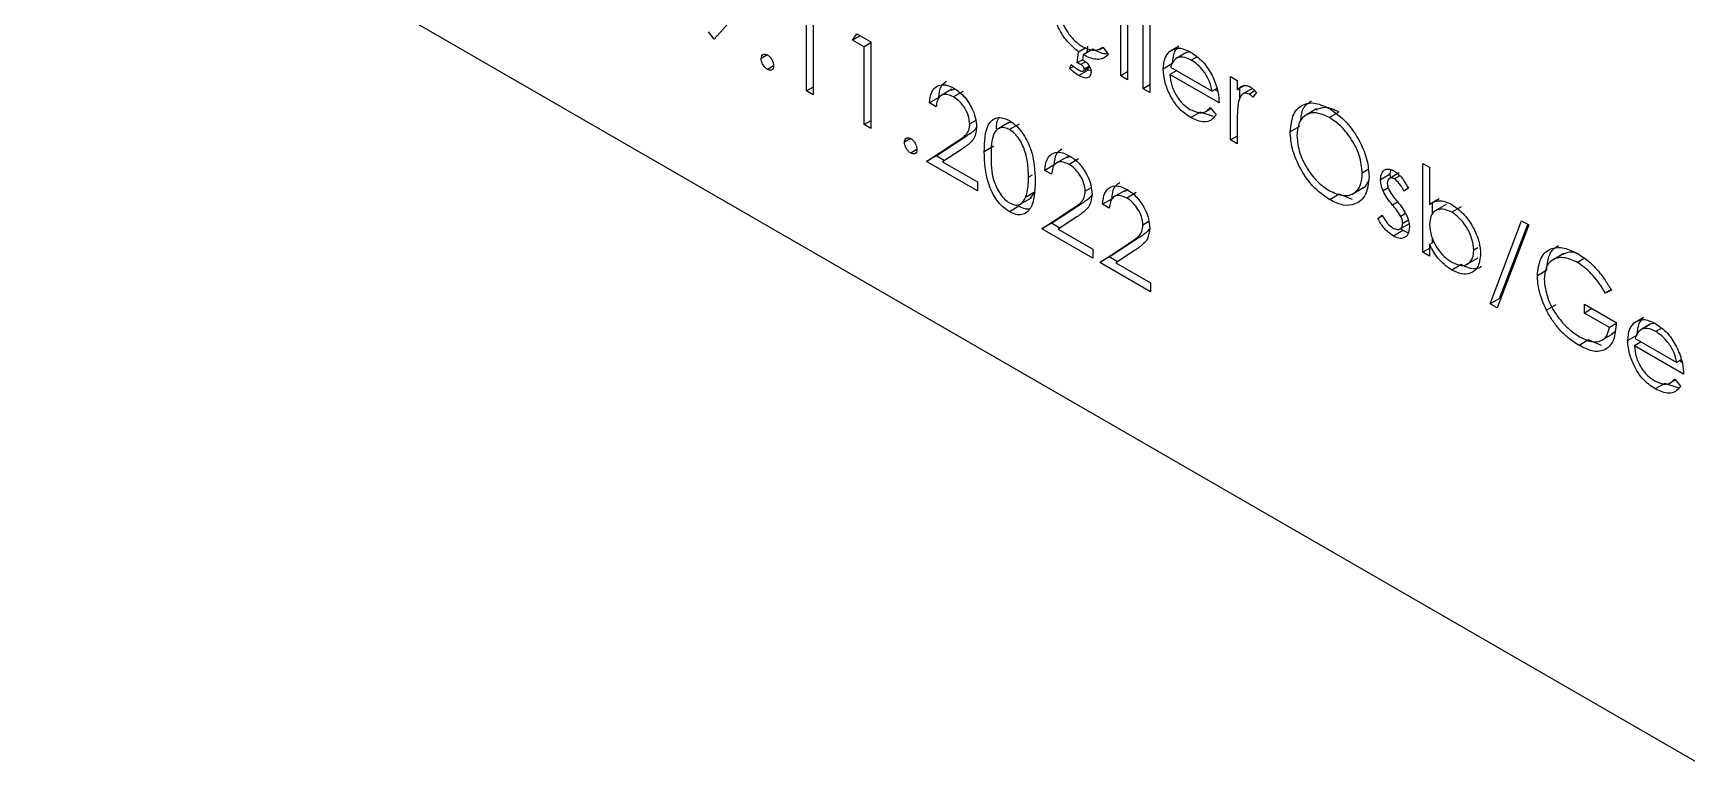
# Model space of a CAD drawing. Extents: x 75 to 2075, y 25 to 1460.
# Drawn here: x 1874.95 to 1907.94, y 1091.82 to 1106.38 of the extents above; entities that cross this region are included whole.
import ezdxf

# ---------------------------------------------------------------- set-up
doc = ezdxf.new("R2010")
doc.units = 0
doc.header["$LTSCALE"] = 5
doc.linetypes.add('SLD-KATı', pattern=[0])
doc.layers.get('0').update_dxf_attribs({"linetype": 'CONTINUOUS'})

msp = doc.modelspace()

# ---------------------------------------------------------------- linework, layer by layer
at = {"color": 7, "linetype": 'SLD-KATı'}
for p, q in [((1837.901, 1132.379), (1926.525, 1081.218)), ((1888.993, 1106.769), (1888.533, 1106.256)), ((1890.375, 1105.226), (1890.375, 1106.777)), ((1890.509, 1106.876), (1890.509, 1105.148)), ((1896.65, 1105.526), (1896.65, 1106.789)), ((1897.092, 1105.269), (1897.092, 1107.041)), ((1897.226, 1106.964), (1897.226, 1105.191)), ((1888.533, 1106.256), (1888.425, 1106.404)), ((1896.785, 1106.712), (1896.785, 1105.449)), ((1891.296, 1106.237), (1891.384, 1106.364)), ((1891.449, 1106.326), (1891.296, 1106.237)), ((1891.526, 1106.104), (1891.296, 1106.237)), ((1891.384, 1106.364), (1891.66, 1106.204)), ((1891.66, 1106.182), (1891.526, 1106.104)), ((1891.526, 1104.553), (1891.526, 1106.104)), ((1891.66, 1106.204), (1891.66, 1104.475)), ((1895.804, 1106.007), (1895.948, 1106.09)), ((1895.979, 1105.993), (1895.993, 1106.116)), ((1896.221, 1106.054), (1896.292, 1106.095)), ((1896.288, 1106.099), (1896.401, 1105.949)), ((1897.809, 1106.119), (1897.621, 1106.01)), ((1889.598, 1105.944), (1889.473, 1105.872)), ((1895.633, 1105.67), (1895.656, 1105.756)), ((1895.779, 1105.784), (1895.804, 1106.007)), ((1895.885, 1105.846), (1895.779, 1105.784)), ((1895.945, 1105.805), (1895.853, 1105.752)), ((1895.899, 1105.947), (1895.885, 1105.841)), ((1896.088, 1106.056), (1895.899, 1105.947)), ((1897.683, 1105.77), (1897.495, 1105.661)), ((1897.943, 1105.983), (1897.754, 1105.875)), ((1897.962, 1105.993), (1897.773, 1105.884)), ((1898.021, 1106.001), (1897.962, 1105.993)), ((1898.161, 1105.901), (1898.055, 1105.84)), ((1889.722, 1105.728), (1889.597, 1105.656)), ((1895.708, 1105.713), (1895.633, 1105.67)), ((1896, 1105.641), (1895.811, 1105.532)), ((1895.905, 1105.625), (1896.032, 1105.699)), ((1896.022, 1105.718), (1895.921, 1105.66)), ((1896, 1105.641), (1895.969, 1105.662)), ((1896.053, 1105.624), (1896, 1105.641)), ((1896.785, 1105.604), (1896.65, 1105.526)), ((1896.785, 1105.449), (1896.65, 1105.526)), ((1897.763, 1105.631), (1897.629, 1105.554)), ((1898.608, 1104.989), (1897.629, 1105.554)), ((1897.643, 1105.701), (1898.473, 1105.222)), ((1898.838, 1105.512), (1898.972, 1105.434)), ((1898.838, 1104.249), (1898.838, 1105.512)), ((1898.972, 1105.434), (1898.972, 1105.248)), ((1890.509, 1105.303), (1890.375, 1105.226)), ((1890.509, 1105.148), (1890.375, 1105.226)), ((1893.019, 1105.093), (1892.831, 1104.985)), ((1893.279, 1105.258), (1893.044, 1105.122)), ((1893.34, 1105.262), (1893.26, 1105.236)), ((1893.5, 1105.215), (1893.312, 1105.106)), ((1897.226, 1105.346), (1897.092, 1105.269)), ((1897.226, 1105.191), (1897.092, 1105.269)), ((1898.563, 1105.273), (1898.473, 1105.222)), ((1898.58, 1105.222), (1898.527, 1105.253)), ((1899.119, 1105.333), (1898.972, 1105.248)), ((1899.026, 1105.08), (1899.026, 1105.279)), ((1899.273, 1105.275), (1899.06, 1105.152)), ((1899.325, 1105.226), (1899.213, 1105.162)), ((1899.356, 1105.191), (1899.282, 1105.1)), ((1892.965, 1104.907), (1892.831, 1104.985)), ((1898.233, 1104.802), (1898.045, 1104.693)), ((1898.498, 1104.716), (1898.233, 1104.802)), ((1898.343, 1104.813), (1898.446, 1104.873)), ((1898.431, 1104.892), (1898.55, 1104.75)), ((1900.556, 1104.866), (1900.32, 1104.73)), ((1901, 1104.805), (1900.811, 1104.697)), ((1891.66, 1104.631), (1891.526, 1104.553)), ((1891.66, 1104.475), (1891.526, 1104.553)), ((1893.753, 1104.635), (1893.637, 1104.568)), ((1894.415, 1104.594), (1894.179, 1104.458)), ((1894.618, 1104.562), (1894.429, 1104.453)), ((1898.972, 1104.595), (1898.972, 1104.171)), ((1900.216, 1104.519), (1900.027, 1104.41)), ((1892.457, 1104.274), (1892.332, 1104.202)), ((1892.773, 1103.821), (1893.354, 1104.202)), ((1892.962, 1103.93), (1893.542, 1104.31)), ((1893.542, 1104.31), (1893.354, 1104.202)), ((1894.113, 1104.121), (1893.924, 1104.012)), ((1898.972, 1104.326), (1898.838, 1104.249)), ((1898.972, 1104.171), (1898.838, 1104.249)), ((1892.581, 1104.058), (1892.457, 1103.986)), ((1892.962, 1103.93), (1892.773, 1103.821)), ((1893.79, 1103.234), (1892.773, 1103.821)), ((1893.126, 1103.835), (1892.962, 1103.93)), ((1893.468, 1104.059), (1893.094, 1103.814)), ((1893.094, 1103.814), (1893.79, 1103.411)), ((1895.582, 1103.913), (1895.346, 1103.777)), ((1895.643, 1103.917), (1895.562, 1103.891)), ((1895.803, 1103.87), (1895.615, 1103.761)), ((1902.675, 1103.78), (1902.81, 1103.702)), ((1902.675, 1102.007), (1902.675, 1103.78)), ((1894.883, 1103.547), (1894.807, 1103.503)), ((1895.322, 1103.748), (1895.133, 1103.64)), ((1895.268, 1103.562), (1895.133, 1103.64)), ((1901.582, 1103.655), (1901.467, 1103.588)), ((1902.02, 1103.563), (1901.831, 1103.454)), ((1902.2, 1103.589), (1902.011, 1103.48)), ((1902.02, 1103.563), (1902.036, 1103.654)), ((1902.027, 1103.489), (1902.02, 1103.563)), ((1902.216, 1103.533), (1902.108, 1103.471)), ((1902.81, 1103.702), (1902.81, 1102.963)), ((1893.79, 1103.411), (1893.79, 1103.234)), ((1894.63, 1102.957), (1894.866, 1103.093)), ((1894.939, 1103.21), (1894.75, 1103.102)), ((1894.842, 1103.081), (1894.939, 1103.21)), ((1896.056, 1103.29), (1895.939, 1103.223)), ((1896.733, 1103.24), (1896.498, 1103.104)), ((1896.794, 1103.245), (1896.714, 1103.219)), ((1896.954, 1103.197), (1896.766, 1103.088)), ((1901.005, 1103.163), (1900.817, 1103.054)), ((1901.273, 1103.059), (1901.005, 1103.163)), ((1901.266, 1103.167), (1901.501, 1103.303)), ((1901.985, 1103.29), (1901.881, 1103.23)), ((1902.388, 1103.284), (1902.296, 1103.229)), ((1894.613, 1102.924), (1894.425, 1102.816)), ((1895.076, 1102.476), (1895.656, 1102.857)), ((1895.264, 1102.585), (1895.845, 1102.965)), ((1895.845, 1102.965), (1895.656, 1102.857)), ((1896.473, 1103.076), (1896.285, 1102.967)), ((1896.419, 1102.89), (1896.285, 1102.967)), ((1902.331, 1102.778), (1902.236, 1102.723)), ((1902.998, 1103.072), (1902.81, 1102.963)), ((1902.864, 1102.763), (1902.864, 1102.995)), ((1903.139, 1102.961), (1902.904, 1102.825)), ((1903.441, 1102.913), (1903.253, 1102.804)), ((1895.264, 1102.585), (1895.076, 1102.476)), ((1896.093, 1101.889), (1895.076, 1102.476)), ((1895.429, 1102.49), (1895.264, 1102.585)), ((1895.771, 1102.714), (1895.396, 1102.469)), ((1895.396, 1102.469), (1896.093, 1102.066)), ((1897.207, 1102.618), (1897.091, 1102.55)), ((1901.774, 1102.682), (1901.863, 1102.748)), ((1901.869, 1102.737), (1901.774, 1102.682)), ((1902.275, 1102.439), (1902.086, 1102.331)), ((1902.222, 1102.474), (1902.41, 1102.583)), ((1902.275, 1102.439), (1902.229, 1102.479)), ((1902.385, 1102.646), (1902.273, 1102.581)), ((1902.383, 1102.396), (1902.275, 1102.439)), ((1904.019, 1100.978), (1904.645, 1102.633)), ((1904.786, 1102.552), (1904.16, 1100.897)), ((1904.207, 1101.087), (1904.766, 1102.563)), ((1904.645, 1102.633), (1904.786, 1102.552)), ((1896.227, 1101.804), (1896.807, 1102.184)), ((1896.416, 1101.913), (1896.996, 1102.293)), ((1896.996, 1102.293), (1896.807, 1102.184)), ((1902.902, 1102.217), (1902.81, 1102.163)), ((1902.81, 1102.163), (1902.81, 1101.93)), ((1902.864, 1102.195), (1902.864, 1102.294)), ((1896.093, 1102.066), (1896.093, 1101.889)), ((1896.416, 1101.913), (1896.227, 1101.804)), ((1897.244, 1101.217), (1896.227, 1101.804)), ((1896.58, 1101.818), (1896.416, 1101.913)), ((1896.922, 1102.041), (1896.548, 1101.796)), ((1896.548, 1101.796), (1897.244, 1101.394)), ((1902.81, 1102.085), (1902.675, 1102.007)), ((1902.81, 1101.93), (1902.675, 1102.007)), ((1903.542, 1101.76), (1903.777, 1101.896)), ((1903.773, 1102.096), (1903.692, 1102.049)), ((1905.487, 1101.982), (1905.252, 1101.846)), ((1905.895, 1101.885), (1905.759, 1101.806)), ((1903.44, 1101.761), (1903.252, 1101.652)), ((1905.147, 1101.647), (1904.959, 1101.538)), ((1897.244, 1101.394), (1897.244, 1101.217)), ((1906.433, 1101.259), (1906.321, 1101.194)), ((1906.436, 1101.253), (1906.321, 1101.194)), ((1904.207, 1101.087), (1904.019, 1100.978)), ((1904.16, 1100.897), (1904.019, 1100.978)), ((1904.228, 1101.075), (1904.207, 1101.087)), ((1905.331, 1100.959), (1905.142, 1100.85)), ((1905.899, 1100.972), (1906.532, 1100.607)), ((1905.899, 1100.795), (1905.899, 1100.972)), ((1906.053, 1100.884), (1905.899, 1100.795)), ((1906.398, 1100.507), (1905.899, 1100.795)), ((1906.528, 1100.582), (1906.398, 1100.507)), ((1907.077, 1100.705), (1906.888, 1100.597)), ((1907.211, 1100.57), (1907.022, 1100.461)), ((1907.23, 1100.579), (1907.041, 1100.47)), ((1907.289, 1100.588), (1907.23, 1100.579)), ((1907.429, 1100.488), (1907.323, 1100.426)), ((1905.979, 1100.257), (1905.791, 1100.148)), ((1906.24, 1100.15), (1905.979, 1100.257)), ((1906.232, 1100.245), (1906.468, 1100.381)), ((1906.44, 1100.373), (1906.503, 1100.426)), ((1906.951, 1100.356), (1906.763, 1100.248)), ((1907.031, 1100.218), (1906.897, 1100.14)), ((1907.875, 1099.575), (1906.897, 1100.14)), ((1906.911, 1100.287), (1907.741, 1099.808)), ((1907.831, 1099.86), (1907.741, 1099.808)), ((1907.848, 1099.809), (1907.795, 1099.839)), ((1907.699, 1099.478), (1907.818, 1099.337)), ((1907.501, 1099.389), (1907.313, 1099.28)), ((1907.766, 1099.303), (1907.501, 1099.389)), ((1907.611, 1099.4), (1907.714, 1099.46))]:
    msp.add_line(p, q, dxfattribs=at)
at = {"color": 8, "linetype": 'SLD-KATı'}
msp.add_line((1902.172, 1103.008), (1902.07, 1102.949), dxfattribs=at)
at = {"color": 7, "linetype": 'SLD-KATı'}
for points, knots in [([(1895.804, 1106.007), (1895.728, 1106.07), (1895.575, 1106.196), (1895.408, 1106.461), (1895.304, 1106.723), (1895.293, 1106.87), (1895.288, 1106.943)], [0, 0, 0, 0, 0.279885, 0.559642, 0.779786, 1, 1, 1, 1]), ([(1895.422, 1106.88), (1895.432, 1106.797), (1895.45, 1106.633), (1895.579, 1106.391), (1895.734, 1106.211), (1895.839, 1106.142), (1895.891, 1106.107)], [0, 0, 0, 0, 0.279332, 0.558778, 0.779267, 1, 1, 1, 1]), ([(1895.891, 1106.107), (1895.978, 1106.069), (1896.134, 1106.001), (1896.241, 1106.069), (1896.288, 1106.099)], [0, 0, 0, 0, 0.558788, 1, 1, 1, 1]), ([(1897.621, 1106.01), (1897.688, 1106.048), (1897.808, 1106.115), (1897.975, 1106.034), (1898.048, 1105.999)], [0, 0, 0, 0, 0.558577, 1, 1, 1, 1]), ([(1897.683, 1105.77), (1897.69, 1105.852), (1897.702, 1105.998), (1897.776, 1106.082), (1897.809, 1106.119)], [0, 0, 0, 0, 0.559427, 1, 1, 1, 1]), ([(1889.473, 1105.872), (1889.475, 1105.892), (1889.479, 1105.932), (1889.513, 1105.959), (1889.554, 1105.964), (1889.583, 1105.951), (1889.597, 1105.944)], [0, 0, 0, 0, 0.279576, 0.559284, 0.779552, 1, 1, 1, 1]), ([(1889.597, 1105.656), (1889.579, 1105.669), (1889.542, 1105.695), (1889.502, 1105.758), (1889.477, 1105.82), (1889.474, 1105.854), (1889.473, 1105.872)], [0, 0, 0, 0, 0.279581, 0.559143, 0.779575, 1, 1, 1, 1]), ([(1889.597, 1105.944), (1889.616, 1105.931), (1889.653, 1105.905), (1889.693, 1105.842), (1889.719, 1105.78), (1889.721, 1105.745), (1889.722, 1105.728)], [0, 0, 0, 0, 0.279602, 0.559212, 0.779475, 1, 1, 1, 1]), ([(1895.656, 1105.756), (1895.679, 1105.736), (1895.72, 1105.699), (1895.762, 1105.673), (1895.781, 1105.661)], [0, 0, 0, 0, 0.560025, 1, 1, 1, 1]), ([(1895.853, 1105.752), (1895.839, 1105.759), (1895.814, 1105.772), (1895.79, 1105.78), (1895.779, 1105.784)], [0, 0, 0, 0, 0.559921, 1, 1, 1, 1]), ([(1895.921, 1105.66), (1895.919, 1105.671), (1895.915, 1105.692), (1895.888, 1105.729), (1895.866, 1105.743), (1895.853, 1105.752)], [0, 0, 0, 0, 0.277715, 0.558905, 1, 1, 1, 1]), ([(1895.885, 1105.841), (1895.892, 1105.838), (1895.906, 1105.832), (1895.92, 1105.824), (1895.926, 1105.821)], [0, 0, 0, 0, 0.559985, 1, 1, 1, 1]), ([(1896.401, 1105.949), (1896.359, 1105.914), (1896.289, 1105.856), (1896.152, 1105.852), (1896.028, 1105.881), (1895.942, 1105.925), (1895.899, 1105.947)], [0, 0, 0, 0, 0.339026, 0.559292, 0.779592, 1, 1, 1, 1]), ([(1895.926, 1105.821), (1895.945, 1105.808), (1895.982, 1105.782), (1896.025, 1105.72), (1896.052, 1105.656), (1896.054, 1105.621), (1896.056, 1105.603)], [0, 0, 0, 0, 0.279853, 0.559403, 0.779622, 1, 1, 1, 1]), ([(1896.386, 1105.969), (1896.371, 1105.968), (1896.318, 1105.962), (1896.216, 1105.991), (1896.131, 1106.034), (1896.088, 1106.056)], [0, 0, 0, 0, 0.171191, 0.585494, 1, 1, 1, 1]), ([(1897.495, 1105.661), (1897.501, 1105.743), (1897.513, 1105.89), (1897.588, 1105.973), (1897.621, 1106.01)], [0, 0, 0, 0, 0.559427, 1, 1, 1, 1]), ([(1897.773, 1105.884), (1897.741, 1105.86), (1897.682, 1105.818), (1897.655, 1105.737), (1897.643, 1105.701)], [0, 0, 0, 0, 0.558795, 1, 1, 1, 1]), ([(1898.055, 1105.84), (1897.997, 1105.867), (1897.893, 1105.917), (1897.81, 1105.894), (1897.773, 1105.884)], [0, 0, 0, 0, 0.559458, 1, 1, 1, 1]), ([(1898.048, 1105.999), (1898.145, 1105.93), (1898.319, 1105.806), (1898.437, 1105.591), (1898.489, 1105.496)], [0, 0, 0, 0, 0.558919, 1, 1, 1, 1]), ([(1898.473, 1105.222), (1898.457, 1105.291), (1898.424, 1105.429), (1898.309, 1105.616), (1898.182, 1105.755), (1898.097, 1105.811), (1898.055, 1105.84)], [0, 0, 0, 0, 0.2801382, 0.5591944, 0.7795977, 1, 1, 1, 1]), ([(1889.722, 1105.728), (1889.72, 1105.708), (1889.716, 1105.668), (1889.682, 1105.641), (1889.641, 1105.635), (1889.612, 1105.649), (1889.597, 1105.656)], [0, 0, 0, 0, 0.279469, 0.559358, 0.779674, 1, 1, 1, 1]), ([(1893.019, 1105.093), (1893.027, 1105.175), (1893.04, 1105.324), (1893.131, 1105.389), (1893.172, 1105.418)], [0, 0, 0, 0, 0.54369, 1, 1, 1, 1]), ([(1895.811, 1105.532), (1895.777, 1105.554), (1895.717, 1105.592), (1895.659, 1105.646), (1895.633, 1105.67)], [0, 0, 0, 0, 0.559892, 1, 1, 1, 1]), ([(1895.781, 1105.661), (1895.81, 1105.644), (1895.854, 1105.62), (1895.9, 1105.62), (1895.919, 1105.636), (1895.92, 1105.652), (1895.921, 1105.66)], [0, 0, 0, 0, 0.500761, 0.749838, 0.875225, 1, 1, 1, 1]), ([(1896.056, 1105.603), (1896.05, 1105.57), (1896.038, 1105.503), (1895.944, 1105.468), (1895.862, 1105.508), (1895.811, 1105.532)], [0, 0, 0, 0, 0.278999, 0.559561, 1, 1, 1, 1]), ([(1898.045, 1104.693), (1897.962, 1104.75), (1897.795, 1104.863), (1897.617, 1105.151), (1897.513, 1105.427), (1897.501, 1105.583), (1897.495, 1105.661)], [0, 0, 0, 0, 0.279885, 0.558859, 0.779462, 1, 1, 1, 1]), ([(1897.629, 1105.554), (1897.636, 1105.481), (1897.65, 1105.337), (1897.755, 1105.121), (1897.888, 1104.952), (1897.981, 1104.889), (1898.028, 1104.858)], [0, 0, 0, 0, 0.279963, 0.559359, 0.779526, 1, 1, 1, 1]), ([(1898.489, 1105.496), (1898.527, 1105.397), (1898.597, 1105.221), (1898.604, 1105.06), (1898.608, 1104.989)], [0, 0, 0, 0, 0.558897, 1, 1, 1, 1]), ([(1892.831, 1104.985), (1892.839, 1105.064), (1892.857, 1105.221), (1892.985, 1105.34), (1893.147, 1105.361), (1893.262, 1105.306), (1893.319, 1105.279)], [0, 0, 0, 0, 0.280029, 0.559515, 0.779668, 1, 1, 1, 1]), ([(1893.312, 1105.106), (1893.261, 1105.129), (1893.159, 1105.176), (1893.043, 1105.135), (1892.981, 1105.036), (1892.97, 1104.95), (1892.965, 1104.907)], [0, 0, 0, 0, 0.2796987, 0.5588466, 0.7791762, 1, 1, 1, 1]), ([(1893.637, 1104.568), (1893.63, 1104.625), (1893.618, 1104.739), (1893.526, 1104.905), (1893.421, 1105.033), (1893.348, 1105.081), (1893.312, 1105.106)], [0, 0, 0, 0, 0.279126, 0.558978, 0.77935, 1, 1, 1, 1]), ([(1893.319, 1105.279), (1893.386, 1105.233), (1893.519, 1105.142), (1893.667, 1104.916), (1893.757, 1104.693), (1893.766, 1104.567), (1893.771, 1104.504)], [0, 0, 0, 0, 0.27989, 0.559224, 0.779582, 1, 1, 1, 1]), ([(1898.972, 1105.248), (1899.01, 1105.286), (1899.062, 1105.338), (1899.165, 1105.337), (1899.214, 1105.314), (1899.239, 1105.302)], [0, 0, 0, 0, 0.5587877, 0.7794811, 1, 1, 1, 1]), ([(1899.213, 1105.162), (1899.182, 1105.172), (1899.118, 1105.193), (1899.037, 1105.138), (1899.012, 1105.062), (1898.996, 1105.015)], [0, 0, 0, 0, 0.278336, 0.558768, 1, 1, 1, 1]), ([(1899.282, 1105.1), (1899.27, 1105.113), (1899.248, 1105.138), (1899.224, 1105.154), (1899.213, 1105.162)], [0, 0, 0, 0, 0.560396, 1, 1, 1, 1]), ([(1899.239, 1105.302), (1899.262, 1105.286), (1899.304, 1105.256), (1899.34, 1105.211), (1899.356, 1105.191)], [0, 0, 0, 0, 0.559243, 1, 1, 1, 1]), ([(1898.028, 1104.858), (1898.083, 1104.833), (1898.174, 1104.79), (1898.29, 1104.787), (1898.37, 1104.825), (1898.41, 1104.869), (1898.431, 1104.892)], [0, 0, 0, 0, 0.3394652, 0.5596261, 0.7794983, 1, 1, 1, 1]), ([(1898.55, 1104.75), (1898.519, 1104.711), (1898.458, 1104.632), (1898.286, 1104.584), (1898.136, 1104.652), (1898.045, 1104.693)], [0, 0, 0, 0, 0.280919, 0.561407, 1, 1, 1, 1]), ([(1898.996, 1105.015), (1898.987, 1104.94), (1898.971, 1104.805), (1898.972, 1104.659), (1898.972, 1104.595)], [0, 0, 0, 0, 0.559636, 1, 1, 1, 1]), ([(1900.027, 1104.41), (1900.041, 1104.536), (1900.069, 1104.786), (1900.274, 1104.972), (1900.532, 1105.003), (1900.714, 1104.92), (1900.805, 1104.878)], [0, 0, 0, 0, 0.279731, 0.559327, 0.77968, 1, 1, 1, 1]), ([(1900.811, 1104.697), (1900.717, 1104.737), (1900.528, 1104.818), (1900.312, 1104.75), (1900.182, 1104.58), (1900.169, 1104.416), (1900.162, 1104.333)], [0, 0, 0, 0, 0.279627, 0.55935, 0.77963, 1, 1, 1, 1]), ([(1900.236, 1104.618), (1900.246, 1104.709), (1900.266, 1104.904), (1900.39, 1104.985), (1900.456, 1105.028)], [0, 0, 0, 0, 0.466354, 1, 1, 1, 1]), ([(1901, 1104.805), (1900.904, 1104.849), (1900.728, 1104.929), (1900.597, 1104.868), (1900.537, 1104.841)], [0, 0, 0, 0, 0.546219, 1, 1, 1, 1]), ([(1900.805, 1104.878), (1900.922, 1104.796), (1901.156, 1104.632), (1901.419, 1104.235), (1901.578, 1103.842), (1901.593, 1103.621), (1901.601, 1103.51)], [0, 0, 0, 0, 0.279767, 0.559358, 0.779571, 1, 1, 1, 1]), ([(1893.354, 1104.202), (1893.397, 1104.229), (1893.468, 1104.275), (1893.559, 1104.349), (1893.624, 1104.434), (1893.633, 1104.523), (1893.637, 1104.568)], [0, 0, 0, 0, 0.340542, 0.56085, 0.780599, 1, 1, 1, 1]), ([(1893.771, 1104.504), (1893.762, 1104.426), (1893.747, 1104.298), (1893.651, 1104.195), (1893.563, 1104.122), (1893.5, 1104.08), (1893.468, 1104.059)], [0, 0, 0, 0, 0.33837, 0.558748, 0.779361, 1, 1, 1, 1]), ([(1893.542, 1104.31), (1893.585, 1104.339), (1893.655, 1104.386), (1893.736, 1104.442), (1893.762, 1104.485), (1893.77, 1104.498)], [0, 0, 0, 0, 0.5240062, 0.8630046, 1, 1, 1, 1]), ([(1893.924, 1104.012), (1893.93, 1104.215), (1893.937, 1104.469), (1894.077, 1104.649), (1894.174, 1104.696), (1894.294, 1104.696), (1894.381, 1104.654), (1894.425, 1104.633)], [0, 0, 0, 0, 0.498702, 0.6241765, 0.7494675, 0.8747453, 1, 1, 1, 1]), ([(1894.429, 1104.453), (1894.395, 1104.469), (1894.326, 1104.5), (1894.235, 1104.492), (1894.163, 1104.449), (1894.064, 1104.296), (1894.061, 1104.095), (1894.059, 1103.935)], [0, 0, 0, 0, 0.125139, 0.250418, 0.375519, 0.500847, 1, 1, 1, 1]), ([(1894.168, 1104.467), (1894.169, 1104.542), (1894.17, 1104.632), (1894.212, 1104.679), (1894.219, 1104.687)], [0, 0, 0, 0, 0.8405854, 1, 1, 1, 1]), ([(1894.472, 1104.597), (1894.456, 1104.598), (1894.426, 1104.6), (1894.405, 1104.584), (1894.394, 1104.576)], [0, 0, 0, 0, 0.525832, 1, 1, 1, 1]), ([(1894.425, 1104.633), (1894.469, 1104.603), (1894.557, 1104.544), (1894.718, 1104.361), (1894.92, 1103.956), (1894.933, 1103.638), (1894.941, 1103.425)], [0, 0, 0, 0, 0.1256001, 0.2511969, 0.5005813, 1, 1, 1, 1]), ([(1894.807, 1103.503), (1894.802, 1103.667), (1894.793, 1103.912), (1894.653, 1104.231), (1894.532, 1104.381), (1894.464, 1104.429), (1894.429, 1104.453)], [0, 0, 0, 0, 0.500072, 0.749021, 0.874598, 1, 1, 1, 1]), ([(1900.817, 1103.054), (1900.701, 1103.136), (1900.469, 1103.299), (1900.211, 1103.692), (1900.052, 1104.081), (1900.036, 1104.3), (1900.027, 1104.41)], [0, 0, 0, 0, 0.279663, 0.559354, 0.779636, 1, 1, 1, 1]), ([(1901.467, 1103.588), (1901.455, 1103.704), (1901.432, 1103.937), (1901.25, 1104.28), (1901.034, 1104.542), (1900.886, 1104.645), (1900.811, 1104.697)], [0, 0, 0, 0, 0.279468, 0.5588703, 0.7795158, 1, 1, 1, 1]), ([(1892.332, 1104.202), (1892.334, 1104.222), (1892.338, 1104.262), (1892.372, 1104.289), (1892.413, 1104.294), (1892.442, 1104.281), (1892.457, 1104.274)], [0, 0, 0, 0, 0.279576, 0.559284, 0.779552, 1, 1, 1, 1]), ([(1892.457, 1103.986), (1892.438, 1103.999), (1892.401, 1104.025), (1892.361, 1104.088), (1892.336, 1104.149), (1892.333, 1104.184), (1892.332, 1104.202)], [0, 0, 0, 0, 0.279581, 0.559143, 0.779575, 1, 1, 1, 1]), ([(1892.457, 1104.274), (1892.475, 1104.261), (1892.512, 1104.235), (1892.552, 1104.172), (1892.578, 1104.11), (1892.58, 1104.075), (1892.581, 1104.058)], [0, 0, 0, 0, 0.279602, 0.559212, 0.779475, 1, 1, 1, 1]), ([(1900.162, 1104.333), (1900.173, 1104.218), (1900.196, 1103.987), (1900.377, 1103.647), (1900.589, 1103.383), (1900.737, 1103.284), (1900.811, 1103.234)], [0, 0, 0, 0, 0.279416, 0.559077, 0.779478, 1, 1, 1, 1]), ([(1892.581, 1104.058), (1892.579, 1104.038), (1892.575, 1103.998), (1892.541, 1103.971), (1892.5, 1103.965), (1892.471, 1103.979), (1892.457, 1103.986)], [0, 0, 0, 0, 0.279469, 0.559358, 0.779674, 1, 1, 1, 1]), ([(1894.425, 1102.816), (1894.381, 1102.845), (1894.294, 1102.904), (1894.135, 1103.086), (1893.938, 1103.49), (1893.93, 1103.803), (1893.924, 1104.012)], [0, 0, 0, 0, 0.125551, 0.25109, 0.50025, 1, 1, 1, 1]), ([(1894.059, 1103.935), (1894.06, 1103.773), (1894.061, 1103.53), (1894.205, 1103.211), (1894.327, 1103.062), (1894.395, 1103.014), (1894.429, 1102.99)], [0, 0, 0, 0, 0.500291, 0.749086, 0.874606, 1, 1, 1, 1]), ([(1895.133, 1103.64), (1895.142, 1103.719), (1895.159, 1103.876), (1895.287, 1103.995), (1895.45, 1104.016), (1895.564, 1103.961), (1895.621, 1103.934)], [0, 0, 0, 0, 0.280029, 0.559515, 0.779668, 1, 1, 1, 1]), ([(1895.615, 1103.761), (1895.563, 1103.784), (1895.461, 1103.831), (1895.346, 1103.79), (1895.284, 1103.691), (1895.273, 1103.605), (1895.268, 1103.562)], [0, 0, 0, 0, 0.279699, 0.558847, 0.779176, 1, 1, 1, 1]), ([(1895.322, 1103.748), (1895.329, 1103.83), (1895.343, 1103.979), (1895.433, 1104.044), (1895.475, 1104.073)], [0, 0, 0, 0, 0.54369, 1, 1, 1, 1]), ([(1895.939, 1103.223), (1895.933, 1103.28), (1895.92, 1103.394), (1895.829, 1103.56), (1895.724, 1103.688), (1895.651, 1103.736), (1895.615, 1103.761)], [0, 0, 0, 0, 0.2791258, 0.5589784, 0.77935, 1, 1, 1, 1]), ([(1895.621, 1103.934), (1895.688, 1103.888), (1895.821, 1103.797), (1895.97, 1103.571), (1896.059, 1103.348), (1896.069, 1103.222), (1896.074, 1103.159)], [0, 0, 0, 0, 0.27989, 0.559224, 0.779582, 1, 1, 1, 1]), ([(1894.941, 1103.425), (1894.933, 1103.223), (1894.921, 1102.919), (1894.717, 1102.75), (1894.557, 1102.752), (1894.469, 1102.794), (1894.425, 1102.816)], [0, 0, 0, 0, 0.499407, 0.748743, 0.874372, 1, 1, 1, 1]), ([(1894.75, 1103.102), (1894.77, 1103.17), (1894.804, 1103.293), (1894.806, 1103.439), (1894.807, 1103.503)], [0, 0, 0, 0, 0.559599, 1, 1, 1, 1]), ([(1900.811, 1103.234), (1900.906, 1103.192), (1901.096, 1103.107), (1901.316, 1103.169), (1901.446, 1103.341), (1901.46, 1103.506), (1901.467, 1103.588)], [0, 0, 0, 0, 0.27983, 0.559389, 0.779654, 1, 1, 1, 1]), ([(1901.601, 1103.51), (1901.588, 1103.384), (1901.561, 1103.131), (1901.348, 1102.956), (1901.09, 1102.923), (1900.908, 1103.01), (1900.817, 1103.054)], [0, 0, 0, 0, 0.27963, 0.559343, 0.779597, 1, 1, 1, 1]), ([(1901.831, 1103.454), (1901.835, 1103.5), (1901.843, 1103.592), (1901.916, 1103.661), (1902.009, 1103.673), (1902.075, 1103.642), (1902.108, 1103.626)], [0, 0, 0, 0, 0.279936, 0.559437, 0.779611, 1, 1, 1, 1]), ([(1901.881, 1103.23), (1901.865, 1103.274), (1901.836, 1103.352), (1901.833, 1103.423), (1901.831, 1103.454)], [0, 0, 0, 0, 0.559587, 1, 1, 1, 1]), ([(1902.108, 1103.471), (1902.086, 1103.48), (1902.044, 1103.498), (1901.999, 1103.476), (1901.97, 1103.438), (1901.967, 1103.401), (1901.965, 1103.383)], [0, 0, 0, 0, 0.279313, 0.559072, 0.779518, 1, 1, 1, 1]), ([(1902.108, 1103.626), (1902.138, 1103.604), (1902.2, 1103.56), (1902.297, 1103.44), (1902.353, 1103.343), (1902.388, 1103.284)], [0, 0, 0, 0, 0.279553, 0.559703, 1, 1, 1, 1]), ([(1902.296, 1103.229), (1902.268, 1103.283), (1902.216, 1103.381), (1902.141, 1103.443), (1902.108, 1103.471)], [0, 0, 0, 0, 0.5620455, 1, 1, 1, 1]), ([(1894.429, 1102.99), (1894.47, 1102.973), (1894.552, 1102.937), (1894.678, 1102.963), (1894.723, 1103.049), (1894.75, 1103.102)], [0, 0, 0, 0, 0.280257, 0.560781, 1, 1, 1, 1]), ([(1895.656, 1102.857), (1895.699, 1102.884), (1895.77, 1102.93), (1895.862, 1103.004), (1895.927, 1103.089), (1895.935, 1103.178), (1895.939, 1103.223)], [0, 0, 0, 0, 0.3405416, 0.5608502, 0.7805986, 1, 1, 1, 1]), ([(1896.074, 1103.159), (1896.064, 1103.081), (1896.049, 1102.953), (1895.953, 1102.85), (1895.866, 1102.777), (1895.802, 1102.735), (1895.771, 1102.714)], [0, 0, 0, 0, 0.3383704, 0.5587482, 0.7793608, 1, 1, 1, 1]), ([(1895.845, 1102.965), (1895.887, 1102.994), (1895.957, 1103.041), (1896.038, 1103.097), (1896.065, 1103.14), (1896.072, 1103.153)], [0, 0, 0, 0, 0.524006, 0.863005, 1, 1, 1, 1]), ([(1896.285, 1102.967), (1896.293, 1103.046), (1896.311, 1103.204), (1896.438, 1103.322), (1896.601, 1103.344), (1896.715, 1103.289), (1896.773, 1103.261)], [0, 0, 0, 0, 0.280029, 0.559515, 0.779668, 1, 1, 1, 1]), ([(1896.766, 1103.088), (1896.715, 1103.112), (1896.613, 1103.159), (1896.497, 1103.117), (1896.435, 1103.018), (1896.424, 1102.932), (1896.419, 1102.89)], [0, 0, 0, 0, 0.279699, 0.558847, 0.779176, 1, 1, 1, 1]), ([(1896.473, 1103.076), (1896.48, 1103.157), (1896.494, 1103.307), (1896.585, 1103.371), (1896.626, 1103.401)], [0, 0, 0, 0, 0.5436898, 1, 1, 1, 1]), ([(1896.773, 1103.261), (1896.839, 1103.216), (1896.973, 1103.124), (1897.121, 1102.898), (1897.211, 1102.676), (1897.22, 1102.55), (1897.225, 1102.487)], [0, 0, 0, 0, 0.27989, 0.559224, 0.779582, 1, 1, 1, 1]), ([(1901.473, 1103.299), (1901.485, 1103.301), (1901.538, 1103.311), (1901.562, 1103.368), (1901.581, 1103.413)], [0, 0, 0, 0, 0.21196, 1, 1, 1, 1]), ([(1902.07, 1102.949), (1902.03, 1102.998), (1901.959, 1103.085), (1901.905, 1103.186), (1901.881, 1103.23)], [0, 0, 0, 0, 0.560659, 1, 1, 1, 1]), ([(1901.965, 1103.383), (1901.968, 1103.358), (1901.972, 1103.313), (1901.993, 1103.267), (1902.003, 1103.247)], [0, 0, 0, 0, 0.559054, 1, 1, 1, 1]), ([(1902.003, 1103.247), (1902.029, 1103.203), (1902.077, 1103.125), (1902.134, 1103.056), (1902.159, 1103.026)], [0, 0, 0, 0, 0.559018, 1, 1, 1, 1]), ([(1894.819, 1102.869), (1894.794, 1102.867), (1894.731, 1102.864), (1894.658, 1102.902), (1894.613, 1102.924)], [0, 0, 0, 0, 0.387996, 1, 1, 1, 1]), ([(1897.091, 1102.55), (1897.084, 1102.607), (1897.072, 1102.722), (1896.98, 1102.888), (1896.875, 1103.016), (1896.802, 1103.064), (1896.766, 1103.088)], [0, 0, 0, 0, 0.279126, 0.558978, 0.77935, 1, 1, 1, 1]), ([(1902.236, 1102.723), (1902.207, 1102.768), (1902.156, 1102.848), (1902.096, 1102.918), (1902.07, 1102.949)], [0, 0, 0, 0, 0.559074, 1, 1, 1, 1]), ([(1902.159, 1103.026), (1902.2, 1102.976), (1902.274, 1102.886), (1902.331, 1102.781), (1902.356, 1102.735)], [0, 0, 0, 0, 0.560649, 1, 1, 1, 1]), ([(1902.81, 1102.963), (1902.88, 1103.003), (1903.005, 1103.073), (1903.179, 1102.993), (1903.256, 1102.957)], [0, 0, 0, 0, 0.5592939, 1, 1, 1, 1]), ([(1903.253, 1102.804), (1903.188, 1102.832), (1903.06, 1102.888), (1902.91, 1102.848), (1902.823, 1102.731), (1902.814, 1102.619), (1902.81, 1102.564)], [0, 0, 0, 0, 0.279786, 0.559477, 0.779627, 1, 1, 1, 1]), ([(1903.692, 1102.049), (1903.683, 1102.128), (1903.665, 1102.286), (1903.548, 1102.519), (1903.404, 1102.7), (1903.303, 1102.769), (1903.253, 1102.804)], [0, 0, 0, 0, 0.279403, 0.559104, 0.779552, 1, 1, 1, 1]), ([(1903.256, 1102.957), (1903.34, 1102.897), (1903.508, 1102.778), (1903.694, 1102.492), (1903.81, 1102.21), (1903.821, 1102.051), (1903.827, 1101.972)], [0, 0, 0, 0, 0.2795765, 0.5593339, 0.7796045, 1, 1, 1, 1]), ([(1896.807, 1102.184), (1896.851, 1102.212), (1896.922, 1102.257), (1897.013, 1102.332), (1897.078, 1102.416), (1897.086, 1102.506), (1897.091, 1102.55)], [0, 0, 0, 0, 0.3405416, 0.5608502, 0.7805986, 1, 1, 1, 1]), ([(1897.225, 1102.487), (1897.216, 1102.409), (1897.201, 1102.28), (1897.105, 1102.178), (1897.017, 1102.104), (1896.954, 1102.062), (1896.922, 1102.041)], [0, 0, 0, 0, 0.33837, 0.558748, 0.779361, 1, 1, 1, 1]), ([(1896.996, 1102.293), (1897.039, 1102.321), (1897.108, 1102.368), (1897.19, 1102.424), (1897.216, 1102.468), (1897.223, 1102.48)], [0, 0, 0, 0, 0.524006, 0.863005, 1, 1, 1, 1]), ([(1902.086, 1102.331), (1902.018, 1102.38), (1901.897, 1102.468), (1901.811, 1102.617), (1901.774, 1102.682)], [0, 0, 0, 0, 0.559289, 1, 1, 1, 1]), ([(1901.863, 1102.748), (1901.897, 1102.688), (1901.957, 1102.582), (1902.042, 1102.518), (1902.079, 1102.49)], [0, 0, 0, 0, 0.5608331, 1, 1, 1, 1]), ([(1902.079, 1102.49), (1902.107, 1102.477), (1902.161, 1102.452), (1902.224, 1102.469), (1902.265, 1102.512), (1902.27, 1102.558), (1902.273, 1102.581)], [0, 0, 0, 0, 0.279988, 0.559745, 0.779963, 1, 1, 1, 1]), ([(1902.407, 1102.51), (1902.401, 1102.459), (1902.39, 1102.357), (1902.303, 1102.287), (1902.197, 1102.277), (1902.123, 1102.313), (1902.086, 1102.331)], [0, 0, 0, 0, 0.2795483, 0.5592255, 0.7794753, 1, 1, 1, 1]), ([(1902.273, 1102.581), (1902.271, 1102.607), (1902.267, 1102.653), (1902.245, 1102.702), (1902.236, 1102.723)], [0, 0, 0, 0, 0.559603, 1, 1, 1, 1]), ([(1902.356, 1102.735), (1902.372, 1102.691), (1902.402, 1102.613), (1902.405, 1102.542), (1902.407, 1102.51)], [0, 0, 0, 0, 0.559466, 1, 1, 1, 1]), ([(1902.81, 1102.564), (1902.817, 1102.485), (1902.831, 1102.327), (1902.952, 1102.092), (1903.098, 1101.91), (1903.2, 1101.842), (1903.251, 1101.808)], [0, 0, 0, 0, 0.279639, 0.559192, 0.779512, 1, 1, 1, 1]), ([(1903.252, 1101.652), (1903.153, 1101.722), (1902.977, 1101.848), (1902.861, 1102.067), (1902.81, 1102.163)], [0, 0, 0, 0, 0.558922, 1, 1, 1, 1]), ([(1904.959, 1101.538), (1904.974, 1101.665), (1905.003, 1101.919), (1905.218, 1102.098), (1905.487, 1102.115), (1905.672, 1102.026), (1905.764, 1101.981)], [0, 0, 0, 0, 0.2795897, 0.5590718, 0.7794111, 1, 1, 1, 1]), ([(1905.147, 1101.647), (1905.159, 1101.778), (1905.18, 1102.01), (1905.325, 1102.103), (1905.387, 1102.143)], [0, 0, 0, 0, 0.56748, 1, 1, 1, 1]), ([(1903.251, 1101.808), (1903.315, 1101.78), (1903.443, 1101.723), (1903.588, 1101.77), (1903.676, 1101.884), (1903.687, 1101.994), (1903.692, 1102.049)], [0, 0, 0, 0, 0.279756, 0.559279, 0.779725, 1, 1, 1, 1]), ([(1903.827, 1101.972), (1903.816, 1101.881), (1903.796, 1101.698), (1903.637, 1101.579), (1903.45, 1101.557), (1903.318, 1101.621), (1903.252, 1101.652)], [0, 0, 0, 0, 0.279433, 0.559216, 0.779559, 1, 1, 1, 1]), ([(1905.759, 1101.806), (1905.665, 1101.848), (1905.475, 1101.93), (1905.254, 1101.873), (1905.118, 1101.711), (1905.102, 1101.548), (1905.093, 1101.467)], [0, 0, 0, 0, 0.279847, 0.559555, 0.779847, 1, 1, 1, 1]), ([(1905.773, 1101.974), (1905.739, 1101.988), (1905.62, 1102.036), (1905.531, 1101.992), (1905.468, 1101.96)], [0, 0, 0, 0, 0.2940184, 1, 1, 1, 1]), ([(1906.321, 1101.194), (1906.229, 1101.335), (1906.063, 1101.588), (1905.852, 1101.74), (1905.759, 1101.806)], [0, 0, 0, 0, 0.55984, 1, 1, 1, 1]), ([(1905.764, 1101.981), (1905.85, 1101.924), (1905.991, 1101.831), (1906.174, 1101.638), (1906.314, 1101.454), (1906.396, 1101.32), (1906.436, 1101.253)], [0, 0, 0, 0, 0.339527, 0.559586, 0.779731, 1, 1, 1, 1]), ([(1903.845, 1101.732), (1903.832, 1101.72), (1903.78, 1101.669), (1903.635, 1101.671), (1903.505, 1101.731), (1903.44, 1101.761)], [0, 0, 0, 0, 0.139621, 0.569714, 1, 1, 1, 1]), ([(1905.142, 1100.85), (1905.083, 1100.983), (1904.978, 1101.22), (1904.965, 1101.441), (1904.959, 1101.538)], [0, 0, 0, 0, 0.5593165, 1, 1, 1, 1]), ([(1905.093, 1101.467), (1905.108, 1101.344), (1905.139, 1101.098), (1905.338, 1100.742), (1905.569, 1100.475), (1905.725, 1100.371), (1905.803, 1100.319)], [0, 0, 0, 0, 0.2790614, 0.5585842, 0.7792365, 1, 1, 1, 1]), ([(1905.791, 1100.148), (1905.708, 1100.202), (1905.571, 1100.29), (1905.391, 1100.472), (1905.253, 1100.65), (1905.179, 1100.783), (1905.142, 1100.85)], [0, 0, 0, 0, 0.339789, 0.559872, 0.779908, 1, 1, 1, 1]), ([(1906.532, 1100.607), (1906.523, 1100.482), (1906.505, 1100.232), (1906.315, 1100.033), (1906.057, 1100.016), (1905.88, 1100.104), (1905.791, 1100.148)], [0, 0, 0, 0, 0.280351, 0.559367, 0.779371, 1, 1, 1, 1]), ([(1905.803, 1100.319), (1905.88, 1100.281), (1906.034, 1100.206), (1906.224, 1100.225), (1906.355, 1100.327), (1906.384, 1100.447), (1906.398, 1100.507)], [0, 0, 0, 0, 0.280254, 0.559912, 0.779941, 1, 1, 1, 1]), ([(1906.763, 1100.248), (1906.769, 1100.329), (1906.781, 1100.476), (1906.856, 1100.56), (1906.888, 1100.597)], [0, 0, 0, 0, 0.5594271, 1, 1, 1, 1]), ([(1906.888, 1100.597), (1906.956, 1100.634), (1907.076, 1100.701), (1907.242, 1100.621), (1907.316, 1100.585)], [0, 0, 0, 0, 0.558577, 1, 1, 1, 1]), ([(1907.041, 1100.47), (1907.008, 1100.447), (1906.95, 1100.404), (1906.923, 1100.323), (1906.911, 1100.287)], [0, 0, 0, 0, 0.558795, 1, 1, 1, 1]), ([(1906.951, 1100.356), (1906.958, 1100.438), (1906.97, 1100.585), (1907.044, 1100.669), (1907.077, 1100.705)], [0, 0, 0, 0, 0.5594271, 1, 1, 1, 1]), ([(1907.323, 1100.426), (1907.265, 1100.454), (1907.161, 1100.503), (1907.078, 1100.48), (1907.041, 1100.47)], [0, 0, 0, 0, 0.559458, 1, 1, 1, 1]), ([(1907.316, 1100.585), (1907.413, 1100.516), (1907.587, 1100.392), (1907.705, 1100.177), (1907.756, 1100.082)], [0, 0, 0, 0, 0.558919, 1, 1, 1, 1]), ([(1907.313, 1099.28), (1907.23, 1099.336), (1907.063, 1099.45), (1906.884, 1099.737), (1906.78, 1100.013), (1906.769, 1100.169), (1906.763, 1100.248)], [0, 0, 0, 0, 0.279885, 0.558859, 0.779462, 1, 1, 1, 1]), ([(1906.897, 1100.14), (1906.904, 1100.068), (1906.917, 1099.923), (1907.023, 1099.707), (1907.156, 1099.538), (1907.249, 1099.476), (1907.296, 1099.445)], [0, 0, 0, 0, 0.279963, 0.559359, 0.779526, 1, 1, 1, 1]), ([(1907.741, 1099.808), (1907.725, 1099.877), (1907.692, 1100.016), (1907.577, 1100.202), (1907.45, 1100.341), (1907.365, 1100.398), (1907.323, 1100.426)], [0, 0, 0, 0, 0.280138, 0.559194, 0.779598, 1, 1, 1, 1]), ([(1907.756, 1100.082), (1907.795, 1099.984), (1907.865, 1099.808), (1907.872, 1099.646), (1907.875, 1099.575)], [0, 0, 0, 0, 0.558897, 1, 1, 1, 1]), ([(1907.296, 1099.445), (1907.351, 1099.419), (1907.442, 1099.377), (1907.558, 1099.373), (1907.638, 1099.411), (1907.678, 1099.456), (1907.699, 1099.478)], [0, 0, 0, 0, 0.339465, 0.559626, 0.779498, 1, 1, 1, 1]), ([(1907.818, 1099.337), (1907.787, 1099.297), (1907.726, 1099.218), (1907.554, 1099.171), (1907.404, 1099.238), (1907.313, 1099.28)], [0, 0, 0, 0, 0.280919, 0.561407, 1, 1, 1, 1])]:
    msp.add_open_spline(points, degree=3, knots=knots, dxfattribs=at)

doc.saveas('drawing.dxf')
